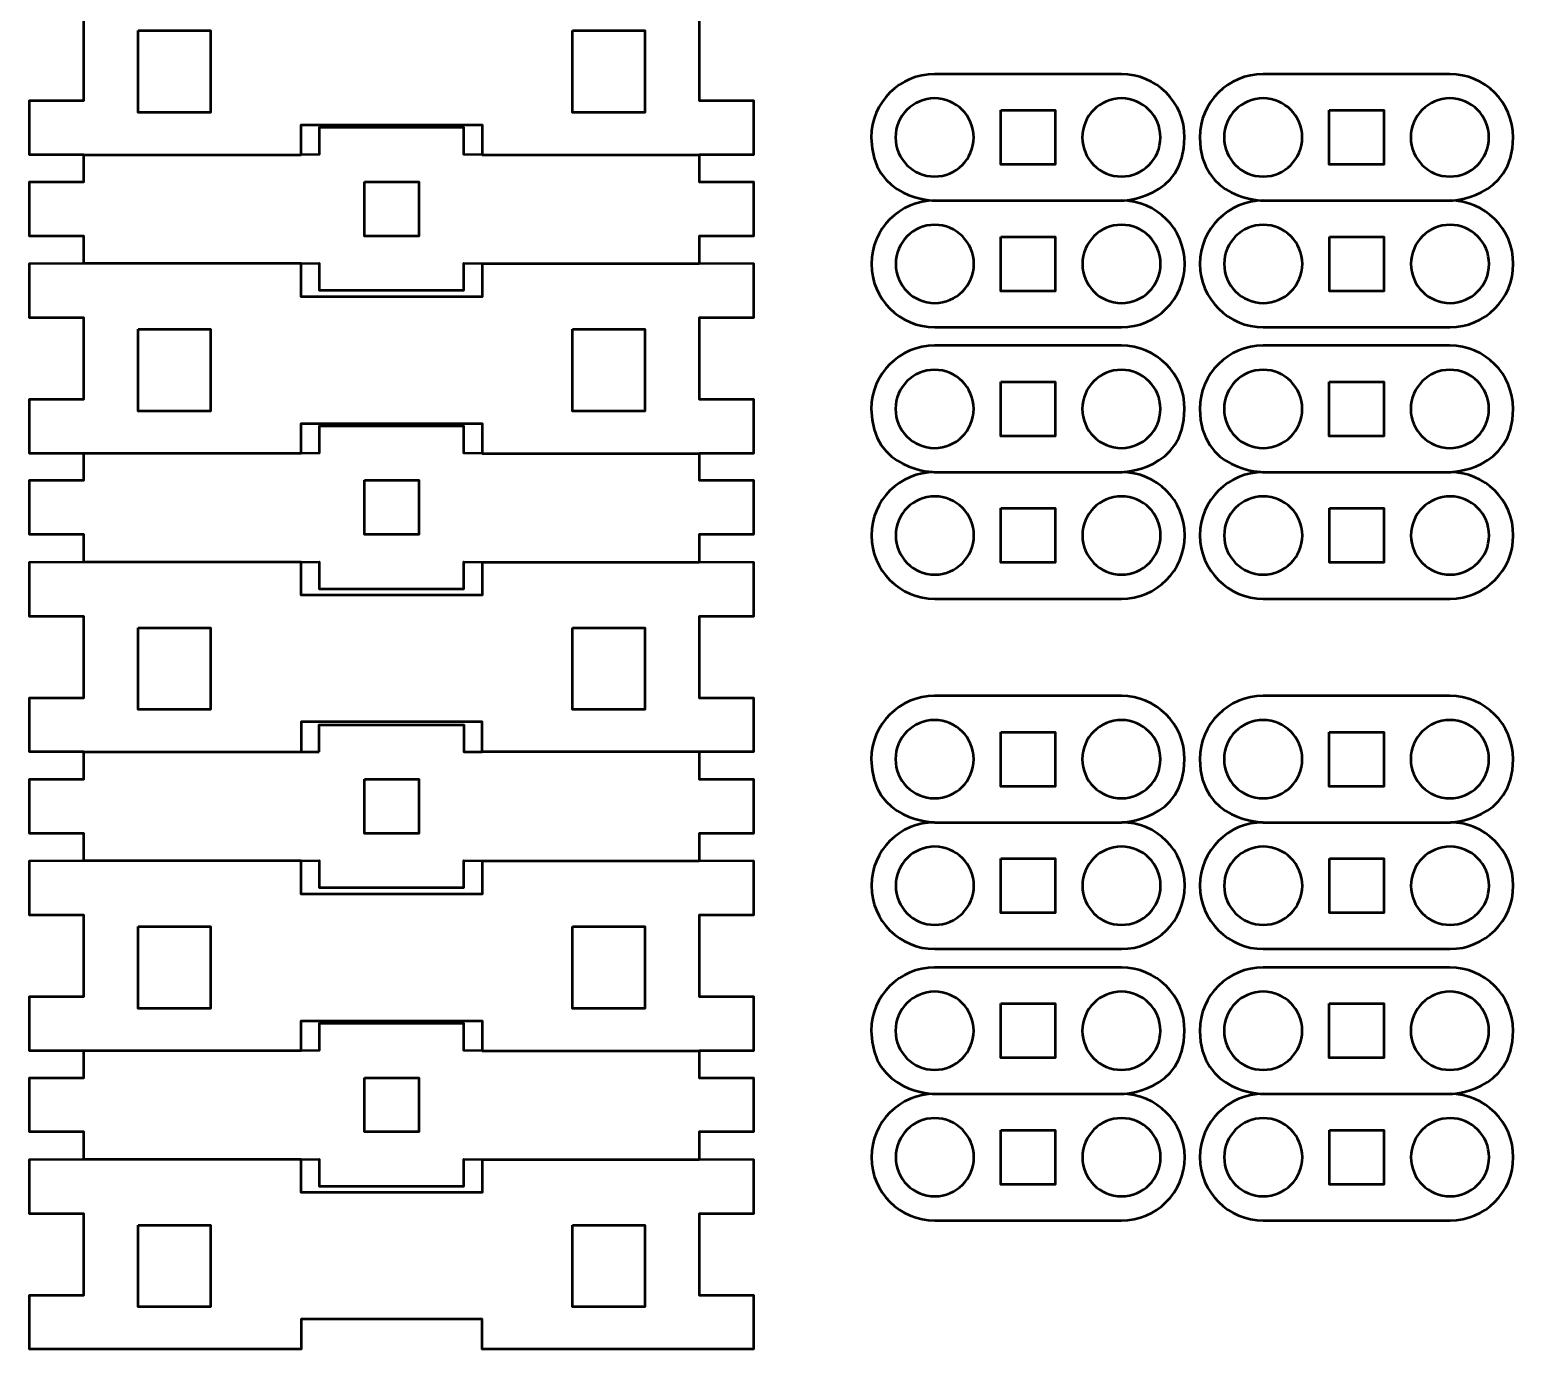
# Model space of a CAD drawing. Header units: inches. Extents: x -370 to 849, y -422 to 797.
# Drawn here: x -369 to -287, y -405.8 to -332.9 of the extents above; entities that cross this region are included whole.
import ezdxf

# ---------------------------------------------------------------- set-up
doc = ezdxf.new("R2010")
doc.units = ezdxf.units.IN
doc.header["$MEASUREMENT"] = 0
doc.layers.add('Layer 1', color=7, linetype='Continuous')

msp = doc.modelspace()

# ---------------------------------------------------------------- linework, layer by layer
at = {"layer": 'Layer 1', "color": 7, "lineweight": 50, "true_color": 0xffffff}
for points in [[(-332.049, -332.303), (-332.049, -336.796), (-329.049, -336.796), (-329.049, -339.798), (-332.049, -339.798), (-332.049, -341.289), (-329.049, -341.289), (-329.049, -344.289), (-332.049, -344.289), (-332.051, -345.788), (-329.049, -345.807), (-329.049, -348.809), (-332.049, -348.809), (-332.049, -353.302), (-329.049, -353.302), (-329.049, -356.302), (-332.049, -356.302), (-332.049, -357.789), (-329.049, -357.789), (-329.049, -360.789), (-332.049, -360.789), (-332.051, -362.289), (-329.049, -362.31), (-329.049, -365.309), (-332.049, -365.309), (-332.049, -369.805), (-329.049, -369.805), (-329.049, -372.805), (-332.049, -372.805), (-332.049, -374.304), (-329.049, -374.304), (-329.049, -377.303), (-332.049, -377.303), (-332.051, -378.802), (-329.049, -378.824), (-329.049, -381.824), (-332.049, -381.824), (-332.049, -386.318), (-329.049, -386.318), (-329.049, -389.319), (-332.049, -389.319), (-332.049, -390.805), (-329.049, -390.805), (-329.049, -393.805), (-332.049, -393.805), (-332.051, -395.305), (-329.049, -395.324), (-329.049, -398.323), (-332.049, -398.323), (-332.049, -402.821), (-329.049, -402.821), (-329.049, -405.819), (-332.049, -405.819), (-344.049, -405.819), (-344.049, -404.159), (-354.049, -404.159), (-354.049, -405.819), (-366.049, -405.819), (-369.049, -405.819), (-369.049, -402.821), (-366.049, -402.821), (-366.049, -398.323), (-369.049, -398.323), (-369.049, -395.324), (-366.049, -395.305), (-366.049, -393.805), (-369.049, -393.805), (-369.049, -390.805), (-366.049, -390.805), (-366.049, -389.319), (-369.049, -389.319), (-369.049, -386.318), (-366.049, -386.318), (-366.049, -381.824), (-369.049, -381.824), (-369.049, -378.824), (-366.049, -378.802), (-366.049, -377.303), (-369.049, -377.303), (-369.049, -374.304), (-366.049, -374.304), (-366.049, -372.805), (-369.049, -372.805), (-369.049, -369.805), (-366.049, -369.805), (-366.049, -365.309), (-369.049, -365.309), (-369.049, -362.31), (-366.049, -362.289), (-366.049, -360.789), (-369.049, -360.789), (-369.049, -357.789), (-366.049, -357.789), (-366.049, -356.302), (-369.049, -356.302), (-369.049, -353.302), (-366.049, -353.302), (-366.049, -348.809), (-369.049, -348.809), (-369.049, -345.807), (-366.049, -345.788), (-366.049, -344.289), (-369.049, -344.289), (-369.049, -341.289), (-366.049, -341.289), (-366.049, -339.798), (-369.049, -339.798), (-369.049, -336.796), (-366.049, -336.796), (-366.049, -332.303)], [(-363.049, -332.934), (-359.049, -332.934), (-359.049, -337.456), (-363.049, -337.456), (-363.049, -332.934)], [(-339.049, -332.934), (-335.049, -332.934), (-335.049, -337.456), (-339.049, -337.456), (-339.049, -332.934)], [(-315.374, -337.337), (-312.37, -337.337), (-312.37, -340.342), (-315.374, -340.342), (-315.374, -337.337)], [(-297.218, -337.337), (-294.214, -337.337), (-294.214, -340.342), (-297.218, -340.342), (-297.218, -337.337)], [(-354.049, -339.798), (-354.049, -338.137), (-344.049, -338.137), (-344.049, -339.798), (-345.049, -339.788), (-345.049, -338.289), (-353.049, -338.289), (-353.049, -339.788), (-354.049, -339.798)], [(-366.049, -339.798), (-354.049, -339.798)], [(-344.049, -339.798), (-332.049, -339.798)], [(-350.545, -341.289), (-347.545, -341.289), (-347.545, -344.289), (-350.545, -344.289), (-350.545, -341.289)], [(-319.025, -342.332), (-308.704, -342.332)], [(-300.868, -342.332), (-290.548, -342.332)], [(-315.365, -344.33), (-312.362, -344.33), (-312.362, -347.334), (-315.365, -347.334), (-315.365, -344.33)], [(-297.209, -344.33), (-294.206, -344.33), (-294.206, -347.334), (-297.209, -347.334), (-297.209, -344.33)], [(-366.049, -345.788), (-354.049, -345.788)], [(-344.049, -345.807), (-344.049, -347.641), (-354.049, -347.641), (-354.049, -345.807), (-353.049, -345.788), (-353.049, -347.288), (-345.049, -347.288), (-345.049, -345.788), (-344.049, -345.807)], [(-344.049, -345.807), (-332.051, -345.807)], [(-363.049, -349.439), (-359.049, -349.439), (-359.049, -353.962), (-363.049, -353.962), (-363.049, -349.439)], [(-339.049, -349.439), (-335.049, -349.439), (-335.049, -353.962), (-339.049, -353.962), (-339.049, -349.439)], [(-315.374, -352.344), (-312.37, -352.344), (-312.37, -355.348), (-315.374, -355.348), (-315.374, -352.344)], [(-297.218, -352.344), (-294.214, -352.344), (-294.214, -355.348), (-297.218, -355.348), (-297.218, -352.344)], [(-354.049, -356.302), (-354.049, -354.643), (-344.049, -354.643), (-344.049, -356.302), (-345.049, -356.287), (-345.049, -354.788), (-353.049, -354.788), (-353.049, -356.287), (-354.049, -356.302)], [(-354.049, -356.302), (-366.049, -356.302)], [(-344.049, -356.302), (-332.049, -356.302)], [(-319.025, -357.338), (-308.704, -357.338)], [(-300.868, -357.338), (-290.548, -357.338)], [(-350.545, -357.789), (-347.545, -357.789), (-347.545, -360.789), (-350.545, -360.789), (-350.545, -357.789)], [(-315.365, -359.337), (-312.362, -359.337), (-312.362, -362.34), (-315.365, -362.34), (-315.365, -359.337)], [(-297.209, -359.337), (-294.206, -359.337), (-294.206, -362.34), (-297.209, -362.34), (-297.209, -359.337)], [(-366.049, -362.289), (-354.049, -362.289)], [(-344.049, -362.31), (-344.049, -364.145), (-354.049, -364.145), (-354.049, -362.31), (-353.049, -362.289), (-353.049, -363.79), (-345.049, -363.79), (-345.049, -362.289), (-344.049, -362.31)], [(-344.049, -362.31), (-332.051, -362.31)], [(-363.049, -365.941), (-359.049, -365.941), (-359.049, -370.465), (-363.049, -370.465), (-363.049, -365.941)], [(-339.049, -365.941), (-335.049, -365.941), (-335.049, -370.465), (-339.049, -370.465), (-339.049, -365.941)], [(-353.049, -372.804), (-353.049, -371.304), (-345.049, -371.304), (-345.049, -372.804), (-344.049, -372.805), (-344.049, -371.144), (-354.049, -371.144), (-354.049, -372.805), (-353.049, -372.804)], [(-315.374, -371.703), (-312.37, -371.703), (-312.37, -374.706), (-315.374, -374.706), (-315.374, -371.703)], [(-297.218, -371.703), (-294.214, -371.703), (-294.214, -374.706), (-297.218, -374.706), (-297.218, -371.703)], [(-366.049, -372.805), (-354.049, -372.805)], [(-332.049, -372.805), (-344.049, -372.805)], [(-350.545, -374.304), (-347.545, -374.304), (-347.545, -377.304), (-350.545, -377.304), (-350.545, -374.304)], [(-319.025, -376.697), (-308.704, -376.697)], [(-300.868, -376.697), (-290.548, -376.697)], [(-366.049, -378.802), (-354.049, -378.802)], [(-344.049, -378.824), (-344.049, -380.657), (-354.049, -380.657), (-354.049, -378.824), (-353.049, -378.802), (-353.049, -380.302), (-345.049, -380.302), (-345.049, -378.802), (-344.049, -378.824)], [(-344.049, -378.824), (-332.051, -378.824)], [(-315.365, -378.695), (-312.362, -378.695), (-312.362, -381.699), (-315.365, -381.699), (-315.365, -378.695)], [(-297.209, -378.695), (-294.206, -378.695), (-294.206, -381.699), (-297.209, -381.699), (-297.209, -378.695)], [(-363.049, -382.455), (-359.049, -382.455), (-359.049, -386.977), (-363.049, -386.977), (-363.049, -382.455)], [(-339.049, -382.455), (-335.049, -382.455), (-335.049, -386.977), (-339.049, -386.977), (-339.049, -382.455)], [(-315.374, -386.71), (-312.37, -386.71), (-312.37, -389.715), (-315.374, -389.715), (-315.374, -386.71)], [(-297.218, -386.71), (-294.214, -386.71), (-294.214, -389.715), (-297.218, -389.715), (-297.218, -386.71)], [(-354.049, -389.319), (-354.049, -387.658), (-344.049, -387.658), (-344.049, -389.319), (-345.049, -389.304), (-345.049, -387.805), (-353.049, -387.805), (-353.049, -389.304), (-354.049, -389.319)], [(-354.049, -389.319), (-366.049, -389.319)], [(-344.049, -389.319), (-332.049, -389.319)], [(-350.545, -390.805), (-347.545, -390.805), (-347.545, -393.805), (-350.545, -393.805), (-350.545, -390.805)], [(-319.025, -391.703), (-308.704, -391.703)], [(-300.868, -391.703), (-290.548, -391.703)], [(-315.365, -393.701), (-312.362, -393.701), (-312.362, -396.706), (-315.365, -396.706), (-315.365, -393.701)], [(-297.209, -393.701), (-294.206, -393.701), (-294.206, -396.706), (-297.209, -396.706), (-297.209, -393.701)], [(-366.049, -395.305), (-354.049, -395.305)], [(-344.049, -395.324), (-344.049, -397.16), (-354.049, -397.16), (-354.049, -395.324), (-353.049, -395.305), (-353.049, -396.805), (-345.049, -396.805), (-345.049, -395.305), (-344.049, -395.324)], [(-344.049, -395.324), (-332.051, -395.324)], [(-363.049, -398.955), (-359.049, -398.955), (-359.049, -403.479), (-363.049, -403.479), (-363.049, -398.955)], [(-339.049, -398.955), (-335.049, -398.955), (-335.049, -403.479), (-339.049, -403.479), (-339.049, -398.955)]]:
    msp.add_lwpolyline(points, dxfattribs=at)
for points, knots in [([(-322.532, -338.837), (-322.532, -336.905), (-320.966, -335.338), (-319.033, -335.338), (-319.033, -335.338), (-308.713, -335.338), (-308.713, -335.338), (-306.78, -335.338), (-305.214, -336.905), (-305.214, -338.837), (-305.214, -342.255), (-308.704, -342.329), (-308.704, -342.329), (-306.772, -342.329), (-305.205, -343.895), (-305.205, -345.828), (-305.205, -347.761), (-306.772, -349.327), (-308.704, -349.327), (-308.704, -349.327), (-319.025, -349.327), (-319.025, -349.327), (-320.958, -349.327), (-322.524, -347.761), (-322.524, -345.828), (-322.524, -343.895), (-320.958, -342.329), (-319.025, -342.329), (-319.025, -342.332), (-322.532, -342.285), (-322.532, -338.837)], [0, 0, 0, 0, 1, 1, 1, 2, 2, 2, 3, 3, 3, 4, 4, 4, 5, 5, 5, 6, 6, 6, 7, 7, 7, 8, 8, 8, 9, 9, 9, 10, 10, 10, 10]), ([(-304.376, -338.837), (-304.376, -336.905), (-302.809, -335.338), (-300.877, -335.338), (-300.877, -335.338), (-290.556, -335.338), (-290.556, -335.338), (-288.623, -335.338), (-287.057, -336.905), (-287.057, -338.837), (-287.057, -342.255), (-290.548, -342.329), (-290.548, -342.329), (-288.615, -342.329), (-287.049, -343.895), (-287.049, -345.828), (-287.049, -347.761), (-288.615, -349.327), (-290.548, -349.327), (-290.548, -349.327), (-300.868, -349.327), (-300.868, -349.327), (-302.801, -349.327), (-304.367, -347.761), (-304.367, -345.828), (-304.367, -343.895), (-302.801, -342.329), (-300.868, -342.329), (-300.868, -342.332), (-304.376, -342.285), (-304.376, -338.837)], [0, 0, 0, 0, 1, 1, 1, 2, 2, 2, 3, 3, 3, 4, 4, 4, 5, 5, 5, 6, 6, 6, 7, 7, 7, 8, 8, 8, 9, 9, 9, 10, 10, 10, 10]), ([(-319.033, -336.677), (-317.84, -336.677), (-316.873, -337.645), (-316.873, -338.838), (-316.873, -340.031), (-317.84, -340.998), (-319.033, -340.998), (-320.226, -340.998), (-321.194, -340.031), (-321.194, -338.838), (-321.194, -337.645), (-320.226, -336.677), (-319.033, -336.677)], [0, 0, 0, 0, 1, 1, 1, 2, 2, 2, 3, 3, 3, 4, 4, 4, 4]), ([(-308.713, -336.677), (-307.519, -336.677), (-306.552, -337.645), (-306.552, -338.838), (-306.552, -340.031), (-307.519, -340.998), (-308.713, -340.998), (-309.906, -340.998), (-310.873, -340.031), (-310.873, -338.838), (-310.873, -337.645), (-309.906, -336.677), (-308.713, -336.677)], [0, 0, 0, 0, 1, 1, 1, 2, 2, 2, 3, 3, 3, 4, 4, 4, 4]), ([(-300.877, -336.677), (-299.683, -336.677), (-298.716, -337.645), (-298.716, -338.838), (-298.716, -340.031), (-299.683, -340.998), (-300.877, -340.998), (-302.07, -340.998), (-303.037, -340.031), (-303.037, -338.838), (-303.037, -337.645), (-302.07, -336.677), (-300.877, -336.677)], [0, 0, 0, 0, 1, 1, 1, 2, 2, 2, 3, 3, 3, 4, 4, 4, 4]), ([(-290.556, -336.677), (-289.363, -336.677), (-288.395, -337.645), (-288.395, -338.838), (-288.395, -340.031), (-289.363, -340.998), (-290.556, -340.998), (-291.749, -340.998), (-292.716, -340.031), (-292.716, -338.838), (-292.716, -337.645), (-291.749, -336.677), (-290.556, -336.677)], [0, 0, 0, 0, 1, 1, 1, 2, 2, 2, 3, 3, 3, 4, 4, 4, 4]), ([(-319.025, -343.67), (-317.832, -343.67), (-316.864, -344.638), (-316.864, -345.831), (-316.864, -347.024), (-317.832, -347.991), (-319.025, -347.991), (-320.218, -347.991), (-321.185, -347.024), (-321.185, -345.831), (-321.185, -344.638), (-320.218, -343.67), (-319.025, -343.67)], [0, 0, 0, 0, 1, 1, 1, 2, 2, 2, 3, 3, 3, 4, 4, 4, 4]), ([(-308.704, -343.67), (-307.511, -343.67), (-306.544, -344.638), (-306.544, -345.831), (-306.544, -347.024), (-307.511, -347.991), (-308.704, -347.991), (-309.897, -347.991), (-310.865, -347.024), (-310.865, -345.831), (-310.865, -344.638), (-309.897, -343.67), (-308.704, -343.67)], [0, 0, 0, 0, 1, 1, 1, 2, 2, 2, 3, 3, 3, 4, 4, 4, 4]), ([(-300.868, -343.67), (-299.675, -343.67), (-298.708, -344.638), (-298.708, -345.831), (-298.708, -347.024), (-299.675, -347.991), (-300.868, -347.991), (-302.061, -347.991), (-303.029, -347.024), (-303.029, -345.831), (-303.029, -344.638), (-302.061, -343.67), (-300.868, -343.67)], [0, 0, 0, 0, 1, 1, 1, 2, 2, 2, 3, 3, 3, 4, 4, 4, 4]), ([(-290.548, -343.67), (-289.354, -343.67), (-288.387, -344.638), (-288.387, -345.831), (-288.387, -347.024), (-289.354, -347.991), (-290.548, -347.991), (-291.741, -347.991), (-292.708, -347.024), (-292.708, -345.831), (-292.708, -344.638), (-291.741, -343.67), (-290.548, -343.67)], [0, 0, 0, 0, 1, 1, 1, 2, 2, 2, 3, 3, 3, 4, 4, 4, 4]), ([(-322.532, -353.844), (-322.532, -351.911), (-320.966, -350.345), (-319.033, -350.345), (-319.033, -350.345), (-308.713, -350.345), (-308.713, -350.345), (-306.78, -350.345), (-305.214, -351.911), (-305.214, -353.844), (-305.214, -357.262), (-308.704, -357.335), (-308.704, -357.335), (-306.772, -357.335), (-305.205, -358.901), (-305.205, -360.833), (-305.205, -362.766), (-306.772, -364.332), (-308.704, -364.332), (-308.704, -364.332), (-319.025, -364.332), (-319.025, -364.332), (-320.958, -364.332), (-322.524, -362.767), (-322.524, -360.833), (-322.524, -358.901), (-320.958, -357.335), (-319.025, -357.335), (-319.025, -357.338), (-322.532, -357.291), (-322.532, -353.844)], [0, 0, 0, 0, 1, 1, 1, 2, 2, 2, 3, 3, 3, 4, 4, 4, 5, 5, 5, 6, 6, 6, 7, 7, 7, 8, 8, 8, 9, 9, 9, 10, 10, 10, 10]), ([(-304.376, -353.844), (-304.376, -351.911), (-302.809, -350.345), (-300.877, -350.345), (-300.877, -350.345), (-290.556, -350.345), (-290.556, -350.345), (-288.623, -350.345), (-287.057, -351.911), (-287.057, -353.844), (-287.057, -357.262), (-290.548, -357.335), (-290.548, -357.335), (-288.615, -357.335), (-287.049, -358.901), (-287.049, -360.833), (-287.049, -362.766), (-288.615, -364.332), (-290.548, -364.332), (-290.548, -364.332), (-300.868, -364.332), (-300.868, -364.332), (-302.801, -364.332), (-304.367, -362.767), (-304.367, -360.833), (-304.367, -358.901), (-302.801, -357.335), (-300.868, -357.335), (-300.868, -357.338), (-304.376, -357.291), (-304.376, -353.844)], [0, 0, 0, 0, 1, 1, 1, 2, 2, 2, 3, 3, 3, 4, 4, 4, 5, 5, 5, 6, 6, 6, 7, 7, 7, 8, 8, 8, 9, 9, 9, 10, 10, 10, 10]), ([(-319.033, -351.683), (-317.84, -351.683), (-316.873, -352.651), (-316.873, -353.844), (-316.873, -355.037), (-317.84, -356.004), (-319.033, -356.004), (-320.226, -356.004), (-321.194, -355.037), (-321.194, -353.844), (-321.194, -352.651), (-320.226, -351.683), (-319.033, -351.683)], [0, 0, 0, 0, 1, 1, 1, 2, 2, 2, 3, 3, 3, 4, 4, 4, 4]), ([(-308.713, -351.683), (-307.519, -351.683), (-306.552, -352.651), (-306.552, -353.844), (-306.552, -355.037), (-307.519, -356.004), (-308.713, -356.004), (-309.906, -356.004), (-310.873, -355.037), (-310.873, -353.844), (-310.873, -352.651), (-309.906, -351.683), (-308.713, -351.683)], [0, 0, 0, 0, 1, 1, 1, 2, 2, 2, 3, 3, 3, 4, 4, 4, 4]), ([(-300.877, -351.683), (-299.683, -351.683), (-298.716, -352.651), (-298.716, -353.844), (-298.716, -355.037), (-299.683, -356.004), (-300.877, -356.004), (-302.07, -356.004), (-303.037, -355.037), (-303.037, -353.844), (-303.037, -352.651), (-302.07, -351.683), (-300.877, -351.683)], [0, 0, 0, 0, 1, 1, 1, 2, 2, 2, 3, 3, 3, 4, 4, 4, 4]), ([(-290.556, -351.683), (-289.363, -351.683), (-288.395, -352.651), (-288.395, -353.844), (-288.395, -355.037), (-289.363, -356.004), (-290.556, -356.004), (-291.749, -356.004), (-292.716, -355.037), (-292.716, -353.844), (-292.716, -352.651), (-291.749, -351.683), (-290.556, -351.683)], [0, 0, 0, 0, 1, 1, 1, 2, 2, 2, 3, 3, 3, 4, 4, 4, 4]), ([(-319.025, -358.676), (-317.832, -358.676), (-316.864, -359.644), (-316.864, -360.837), (-316.864, -362.03), (-317.832, -362.997), (-319.025, -362.997), (-320.218, -362.997), (-321.185, -362.03), (-321.185, -360.837), (-321.185, -359.644), (-320.218, -358.676), (-319.025, -358.676)], [0, 0, 0, 0, 1, 1, 1, 2, 2, 2, 3, 3, 3, 4, 4, 4, 4]), ([(-308.704, -358.676), (-307.511, -358.676), (-306.544, -359.644), (-306.544, -360.837), (-306.544, -362.03), (-307.511, -362.997), (-308.704, -362.997), (-309.897, -362.997), (-310.865, -362.03), (-310.865, -360.837), (-310.865, -359.644), (-309.897, -358.676), (-308.704, -358.676)], [0, 0, 0, 0, 1, 1, 1, 2, 2, 2, 3, 3, 3, 4, 4, 4, 4]), ([(-300.868, -358.676), (-299.675, -358.676), (-298.708, -359.644), (-298.708, -360.837), (-298.708, -362.03), (-299.675, -362.997), (-300.868, -362.997), (-302.061, -362.997), (-303.029, -362.03), (-303.029, -360.837), (-303.029, -359.644), (-302.061, -358.676), (-300.868, -358.676)], [0, 0, 0, 0, 1, 1, 1, 2, 2, 2, 3, 3, 3, 4, 4, 4, 4]), ([(-290.548, -358.676), (-289.354, -358.676), (-288.387, -359.644), (-288.387, -360.837), (-288.387, -362.03), (-289.354, -362.997), (-290.548, -362.997), (-291.741, -362.997), (-292.708, -362.03), (-292.708, -360.837), (-292.708, -359.644), (-291.741, -358.676), (-290.548, -358.676)], [0, 0, 0, 0, 1, 1, 1, 2, 2, 2, 3, 3, 3, 4, 4, 4, 4]), ([(-322.532, -373.202), (-322.532, -371.269), (-320.966, -369.704), (-319.033, -369.704), (-319.033, -369.704), (-308.713, -369.704), (-308.713, -369.704), (-306.78, -369.704), (-305.214, -371.269), (-305.214, -373.202), (-305.214, -376.62), (-308.704, -376.693), (-308.704, -376.693), (-306.772, -376.693), (-305.205, -378.259), (-305.205, -380.192), (-305.205, -382.125), (-306.772, -383.691), (-308.704, -383.691), (-308.704, -383.691), (-319.025, -383.691), (-319.025, -383.691), (-320.958, -383.691), (-322.524, -382.126), (-322.524, -380.192), (-322.524, -378.259), (-320.958, -376.693), (-319.025, -376.693), (-319.025, -376.697), (-322.532, -376.649), (-322.532, -373.202)], [0, 0, 0, 0, 1, 1, 1, 2, 2, 2, 3, 3, 3, 4, 4, 4, 5, 5, 5, 6, 6, 6, 7, 7, 7, 8, 8, 8, 9, 9, 9, 10, 10, 10, 10]), ([(-304.376, -373.202), (-304.376, -371.269), (-302.809, -369.704), (-300.877, -369.704), (-300.877, -369.704), (-290.556, -369.704), (-290.556, -369.704), (-288.623, -369.704), (-287.057, -371.269), (-287.057, -373.202), (-287.057, -376.62), (-290.548, -376.693), (-290.548, -376.693), (-288.615, -376.693), (-287.049, -378.259), (-287.049, -380.192), (-287.049, -382.125), (-288.615, -383.691), (-290.548, -383.691), (-290.548, -383.691), (-300.868, -383.691), (-300.868, -383.691), (-302.801, -383.691), (-304.367, -382.126), (-304.367, -380.192), (-304.367, -378.259), (-302.801, -376.693), (-300.868, -376.693), (-300.868, -376.697), (-304.376, -376.649), (-304.376, -373.202)], [0, 0, 0, 0, 1, 1, 1, 2, 2, 2, 3, 3, 3, 4, 4, 4, 5, 5, 5, 6, 6, 6, 7, 7, 7, 8, 8, 8, 9, 9, 9, 10, 10, 10, 10]), ([(-319.033, -371.042), (-317.84, -371.042), (-316.873, -372.009), (-316.873, -373.202), (-316.873, -374.395), (-317.84, -375.363), (-319.033, -375.363), (-320.226, -375.363), (-321.194, -374.395), (-321.194, -373.202), (-321.194, -372.009), (-320.226, -371.042), (-319.033, -371.042)], [0, 0, 0, 0, 1, 1, 1, 2, 2, 2, 3, 3, 3, 4, 4, 4, 4]), ([(-308.713, -371.042), (-307.519, -371.042), (-306.552, -372.009), (-306.552, -373.202), (-306.552, -374.395), (-307.519, -375.363), (-308.713, -375.363), (-309.906, -375.363), (-310.873, -374.395), (-310.873, -373.202), (-310.873, -372.009), (-309.906, -371.042), (-308.713, -371.042)], [0, 0, 0, 0, 1, 1, 1, 2, 2, 2, 3, 3, 3, 4, 4, 4, 4]), ([(-300.877, -371.042), (-299.683, -371.042), (-298.716, -372.009), (-298.716, -373.202), (-298.716, -374.395), (-299.683, -375.363), (-300.877, -375.363), (-302.07, -375.363), (-303.037, -374.395), (-303.037, -373.202), (-303.037, -372.009), (-302.07, -371.042), (-300.877, -371.042)], [0, 0, 0, 0, 1, 1, 1, 2, 2, 2, 3, 3, 3, 4, 4, 4, 4]), ([(-290.556, -371.042), (-289.363, -371.042), (-288.395, -372.009), (-288.395, -373.202), (-288.395, -374.395), (-289.363, -375.363), (-290.556, -375.363), (-291.749, -375.363), (-292.716, -374.395), (-292.716, -373.202), (-292.716, -372.009), (-291.749, -371.042), (-290.556, -371.042)], [0, 0, 0, 0, 1, 1, 1, 2, 2, 2, 3, 3, 3, 4, 4, 4, 4]), ([(-319.025, -378.035), (-317.832, -378.035), (-316.864, -379.002), (-316.864, -380.196), (-316.864, -381.389), (-317.832, -382.356), (-319.025, -382.356), (-320.218, -382.356), (-321.185, -381.389), (-321.185, -380.196), (-321.185, -379.002), (-320.218, -378.035), (-319.025, -378.035)], [0, 0, 0, 0, 1, 1, 1, 2, 2, 2, 3, 3, 3, 4, 4, 4, 4]), ([(-308.704, -378.035), (-307.511, -378.035), (-306.544, -379.002), (-306.544, -380.196), (-306.544, -381.389), (-307.511, -382.356), (-308.704, -382.356), (-309.897, -382.356), (-310.865, -381.389), (-310.865, -380.196), (-310.865, -379.002), (-309.897, -378.035), (-308.704, -378.035)], [0, 0, 0, 0, 1, 1, 1, 2, 2, 2, 3, 3, 3, 4, 4, 4, 4]), ([(-300.868, -378.035), (-299.675, -378.035), (-298.708, -379.002), (-298.708, -380.196), (-298.708, -381.389), (-299.675, -382.356), (-300.868, -382.356), (-302.061, -382.356), (-303.029, -381.389), (-303.029, -380.196), (-303.029, -379.002), (-302.061, -378.035), (-300.868, -378.035)], [0, 0, 0, 0, 1, 1, 1, 2, 2, 2, 3, 3, 3, 4, 4, 4, 4]), ([(-290.548, -378.035), (-289.354, -378.035), (-288.387, -379.002), (-288.387, -380.196), (-288.387, -381.389), (-289.354, -382.356), (-290.548, -382.356), (-291.741, -382.356), (-292.708, -381.389), (-292.708, -380.196), (-292.708, -379.002), (-291.741, -378.035), (-290.548, -378.035)], [0, 0, 0, 0, 1, 1, 1, 2, 2, 2, 3, 3, 3, 4, 4, 4, 4]), ([(-322.532, -388.21), (-322.532, -386.277), (-320.966, -384.711), (-319.033, -384.711), (-319.033, -384.711), (-308.713, -384.711), (-308.713, -384.711), (-306.78, -384.711), (-305.214, -386.277), (-305.214, -388.21), (-305.214, -391.628), (-308.704, -391.701), (-308.704, -391.701), (-306.772, -391.701), (-305.205, -393.267), (-305.205, -395.2), (-305.205, -397.133), (-306.772, -398.698), (-308.704, -398.698), (-308.704, -398.698), (-319.025, -398.698), (-319.025, -398.698), (-320.958, -398.698), (-322.524, -397.133), (-322.524, -395.2), (-322.524, -393.267), (-320.958, -391.701), (-319.025, -391.701), (-319.025, -391.703), (-322.532, -391.655), (-322.532, -388.21)], [0, 0, 0, 0, 1, 1, 1, 2, 2, 2, 3, 3, 3, 4, 4, 4, 5, 5, 5, 6, 6, 6, 7, 7, 7, 8, 8, 8, 9, 9, 9, 10, 10, 10, 10]), ([(-304.376, -388.21), (-304.376, -386.277), (-302.809, -384.711), (-300.877, -384.711), (-300.877, -384.711), (-290.556, -384.711), (-290.556, -384.711), (-288.623, -384.711), (-287.057, -386.277), (-287.057, -388.21), (-287.057, -391.628), (-290.548, -391.701), (-290.548, -391.701), (-288.615, -391.701), (-287.049, -393.267), (-287.049, -395.2), (-287.049, -397.133), (-288.615, -398.698), (-290.548, -398.698), (-290.548, -398.698), (-300.868, -398.698), (-300.868, -398.698), (-302.801, -398.698), (-304.367, -397.133), (-304.367, -395.2), (-304.367, -393.267), (-302.801, -391.701), (-300.868, -391.701), (-300.868, -391.703), (-304.376, -391.655), (-304.376, -388.21)], [0, 0, 0, 0, 1, 1, 1, 2, 2, 2, 3, 3, 3, 4, 4, 4, 5, 5, 5, 6, 6, 6, 7, 7, 7, 8, 8, 8, 9, 9, 9, 10, 10, 10, 10]), ([(-319.033, -386.049), (-317.84, -386.049), (-316.873, -387.017), (-316.873, -388.21), (-316.873, -389.403), (-317.84, -390.37), (-319.033, -390.37), (-320.226, -390.37), (-321.194, -389.403), (-321.194, -388.21), (-321.194, -387.017), (-320.226, -386.049), (-319.033, -386.049)], [0, 0, 0, 0, 1, 1, 1, 2, 2, 2, 3, 3, 3, 4, 4, 4, 4]), ([(-308.713, -386.049), (-307.519, -386.049), (-306.552, -387.017), (-306.552, -388.21), (-306.552, -389.403), (-307.519, -390.37), (-308.713, -390.37), (-309.906, -390.37), (-310.873, -389.403), (-310.873, -388.21), (-310.873, -387.017), (-309.906, -386.049), (-308.713, -386.049)], [0, 0, 0, 0, 1, 1, 1, 2, 2, 2, 3, 3, 3, 4, 4, 4, 4]), ([(-300.877, -386.049), (-299.683, -386.049), (-298.716, -387.017), (-298.716, -388.21), (-298.716, -389.403), (-299.683, -390.37), (-300.877, -390.37), (-302.07, -390.37), (-303.037, -389.403), (-303.037, -388.21), (-303.037, -387.017), (-302.07, -386.049), (-300.877, -386.049)], [0, 0, 0, 0, 1, 1, 1, 2, 2, 2, 3, 3, 3, 4, 4, 4, 4]), ([(-290.556, -386.049), (-289.363, -386.049), (-288.395, -387.017), (-288.395, -388.21), (-288.395, -389.403), (-289.363, -390.37), (-290.556, -390.37), (-291.749, -390.37), (-292.716, -389.403), (-292.716, -388.21), (-292.716, -387.017), (-291.749, -386.049), (-290.556, -386.049)], [0, 0, 0, 0, 1, 1, 1, 2, 2, 2, 3, 3, 3, 4, 4, 4, 4]), ([(-319.025, -393.042), (-317.832, -393.042), (-316.864, -394.009), (-316.864, -395.202), (-316.864, -396.395), (-317.832, -397.363), (-319.025, -397.363), (-320.218, -397.363), (-321.185, -396.395), (-321.185, -395.202), (-321.185, -394.009), (-320.218, -393.042), (-319.025, -393.042)], [0, 0, 0, 0, 1, 1, 1, 2, 2, 2, 3, 3, 3, 4, 4, 4, 4]), ([(-308.704, -393.042), (-307.511, -393.042), (-306.544, -394.009), (-306.544, -395.202), (-306.544, -396.395), (-307.511, -397.363), (-308.704, -397.363), (-309.897, -397.363), (-310.865, -396.395), (-310.865, -395.202), (-310.865, -394.009), (-309.897, -393.042), (-308.704, -393.042)], [0, 0, 0, 0, 1, 1, 1, 2, 2, 2, 3, 3, 3, 4, 4, 4, 4]), ([(-300.868, -393.042), (-299.675, -393.042), (-298.708, -394.009), (-298.708, -395.202), (-298.708, -396.395), (-299.675, -397.363), (-300.868, -397.363), (-302.061, -397.363), (-303.029, -396.395), (-303.029, -395.202), (-303.029, -394.009), (-302.061, -393.042), (-300.868, -393.042)], [0, 0, 0, 0, 1, 1, 1, 2, 2, 2, 3, 3, 3, 4, 4, 4, 4]), ([(-290.548, -393.042), (-289.354, -393.042), (-288.387, -394.009), (-288.387, -395.202), (-288.387, -396.395), (-289.354, -397.363), (-290.548, -397.363), (-291.741, -397.363), (-292.708, -396.395), (-292.708, -395.202), (-292.708, -394.009), (-291.741, -393.042), (-290.548, -393.042)], [0, 0, 0, 0, 1, 1, 1, 2, 2, 2, 3, 3, 3, 4, 4, 4, 4])]:
    msp.add_open_spline(points, degree=3, knots=knots, dxfattribs=at)

doc.saveas('drawing.dxf')
